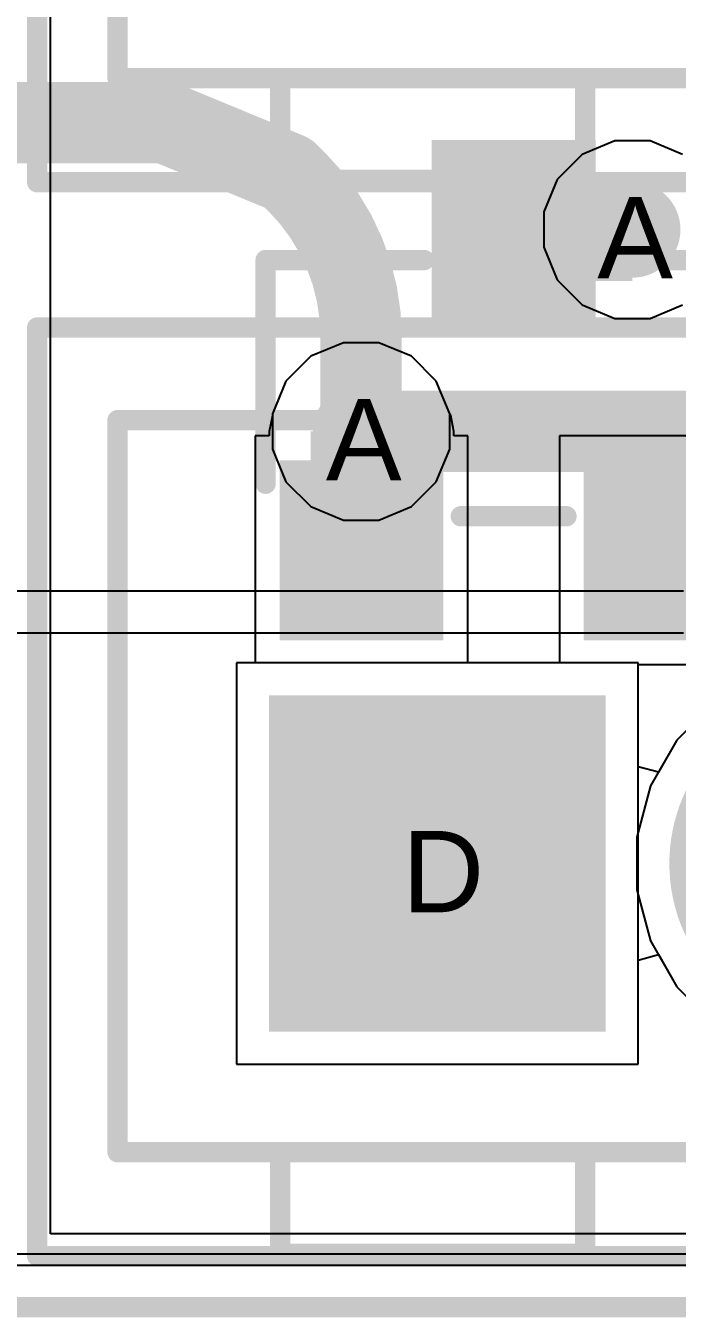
# Model space of a CAD drawing. Header units: inches. Extents: x 0 to 5271, y 0 to 5417.
# Drawn here: x 96.06 to 100.13, y -0.06 to 8 of the extents above; entities that cross this region are included whole.
import ezdxf

# ---------------------------------------------------------------- set-up
doc = ezdxf.new("R2010")
doc.units = ezdxf.units.IN
for name, color, linetype in [('Board_Outline', 216, 'Continuous'), ('Bottom Layer', 5, 'Continuous'), ('Bottom Overlay', 54, 'Continuous'), ('Bottom Paste', 16, 'Continuous'), ('Bottom Solder', 6, 'Continuous'), ('Drill Drawing', 1, 'Continuous'), ('L2_GND1', 16, 'Continuous'), ('L3_SIG1', 76, 'Continuous'), ('L4_PWR', 90, 'Continuous'), ('L5_GND2', 156, 'Continuous'), ('L6_SIG2', 130, 'Continuous'), ('L7_GND3', 216, 'Continuous'), ('Multi-Layer', 9, 'Continuous'), ('Pad Holes', 156, 'Continuous'), ('Top Layer', 1, 'Continuous'), ('Top Overlay', 2, 'Continuous'), ('Top Solder', 216, 'Continuous'), ('Via Holes', 16, 'Continuous')]:
    doc.layers.add(name, color=color, linetype=linetype)
doc.styles.add('Arial', font='', dxfattribs={"height": 0.2})
doc.styles.get('Arial').set_extended_font_data('Arial')

# ---------------------------------------------------------------- blocks, each defined once
blk = doc.blocks.new('XH_4A_520')
at = {"layer": 'Bottom Layer'}
blk.add_hatch(color=5, dxfattribs=at).paths.add_polyline_path([(-4.7501, 1), (-2.7501, 1), (-2.7501, -1), (-4.7501, -1)])
at = {"layer": 'Bottom Solder'}
blk.add_hatch(color=6, dxfattribs=at).paths.add_polyline_path([(-4.8009, 1.0508), (-2.6993, 1.0508), (-2.6993, -1.0508), (-4.8009, -1.0508)])
h = blk.add_hatch(color=6, dxfattribs=at)
edge = h.paths.add_edge_path()
edge.add_arc((-1.25, 0), 1.0508, 0, 360)
at = {"layer": 'L2_GND1'}
blk.add_hatch(color=16, dxfattribs=at).paths.add_polyline_path([(-4.7501, 1), (-2.7501, 1), (-2.7501, -1), (-4.7501, -1)])
at = {"layer": 'L3_SIG1'}
blk.add_hatch(color=76, dxfattribs=at).paths.add_polyline_path([(-4.7501, 1), (-2.7501, 1), (-2.7501, -1), (-4.7501, -1)])
at = {"layer": 'L4_PWR'}
blk.add_hatch(color=90, dxfattribs=at).paths.add_polyline_path([(-4.7501, 1), (-2.7501, 1), (-2.7501, -1), (-4.7501, -1)])
at = {"layer": 'L5_GND2'}
blk.add_hatch(color=156, dxfattribs=at).paths.add_polyline_path([(-4.7501, 1), (-2.7501, 1), (-2.7501, -1), (-4.7501, -1)])
at = {"layer": 'L6_SIG2'}
blk.add_hatch(color=130, dxfattribs=at).paths.add_polyline_path([(-4.7501, 1), (-2.7501, 1), (-2.7501, -1), (-4.7501, -1)])
at = {"layer": 'L7_GND3'}
blk.add_hatch(color=216, dxfattribs=at).paths.add_polyline_path([(-4.7501, 1), (-2.7501, 1), (-2.7501, -1), (-4.7501, -1)])
at = {"layer": 'Multi-Layer'}
blk.add_hatch(color=9, dxfattribs=at).paths.add_polyline_path([(-4.7501, 1), (-2.7501, 1), (-2.7501, -1), (-4.7501, -1)])
at = {"layer": 'Pad Holes'}
h = blk.add_hatch(color=7, dxfattribs=at)
edge = h.paths.add_edge_path()
edge.add_arc((-3.7501, 0), 0.5, 0, 360)
at = {"layer": 'Top Layer'}
blk.add_hatch(color=1, dxfattribs=at).paths.add_polyline_path([(-4.7501, 1), (-2.7501, 1), (-2.7501, -1), (-4.7501, -1)])
at = {"layer": 'Top Solder'}
blk.add_hatch(color=216, dxfattribs=at).paths.add_polyline_path([(-4.8009, 1.0508), (-2.6993, 1.0508), (-2.6993, -1.0508), (-4.8009, -1.0508)])
h = blk.add_hatch(color=216, dxfattribs=at)
edge = h.paths.add_edge_path()
edge.add_arc((-1.25, 0), 1.0508, 0, 360)
at = {"layer": 'Top Overlay'}
for points in [[(-6.2501, -2.4524, 0.127, 0.127, 0), (-6.2501, 3.3476, 0.127, 0.127, 0)], [(-6.2501, 3.3476, 0.127, 0.127, 0), (6.2499, 3.3476, 0.127, 0.127, 0)], [(-5.7481, -1.8034, 0.127, 0.127, 0), (-5.7481, 2.7686, 0.127, 0.127, 0)], [(-5.7481, 2.7686, 0.127, 0.127, 0), (5.7149, 2.7686, 0.127, 0.127, 0)], [(-5.7481, -1.8034, 0.127, 0.127, 0), (5.7149, -1.8034, 0.127, 0.127, 0)], [(-4.7321, -2.4384, 0.127, 0.127, 0), (-4.7321, -1.8034, 0.127, 0.127, 0)], [(-4.7321, -1.8034, 0.127, 0.127, 0), (-2.8271, -1.8034, 0.127, 0.127, 0)], [(-2.8271, -2.4384, 0.127, 0.127, 0), (-2.8271, -1.8034, 0.127, 0.127, 0)], [(-6.2501, -2.4524, 0.127, 0.127, 0), (6.2499, -2.4524, 0.127, 0.127, 0)], [(-4.7321, -2.4384, 0.127, 0.127, 0), (-2.8271, -2.4384, 0.127, 0.127, 0)]]:
    blk.add_lwpolyline(points, format="xyseb", dxfattribs=at)
for points in [[(-6.2818, 3.3476, 0.0635, 0.0635, 1), (-6.2183, 3.3476, 0.0635, 0.0635, 1)], [(-6.2818, 3.3476, 0.0635, 0.0635, 1), (-6.2183, 3.3476, 0.0635, 0.0635, 1)], [(-5.7798, 2.7686, 0.0635, 0.0635, 1), (-5.7163, 2.7686, 0.0635, 0.0635, 1)], [(-5.7798, 2.7686, 0.0635, 0.0635, 1), (-5.7163, 2.7686, 0.0635, 0.0635, 1)], [(-5.7798, -1.8034, 0.0635, 0.0635, 1), (-5.7163, -1.8034, 0.0635, 0.0635, 1)], [(-5.7798, -1.8034, 0.0635, 0.0635, 1), (-5.7163, -1.8034, 0.0635, 0.0635, 1)], [(-4.7638, -1.8034, 0.0635, 0.0635, 1), (-4.7003, -1.8034, 0.0635, 0.0635, 1)], [(-4.7638, -1.8034, 0.0635, 0.0635, 1), (-4.7003, -1.8034, 0.0635, 0.0635, 1)], [(-2.8588, -1.8034, 0.0635, 0.0635, 1), (-2.7953, -1.8034, 0.0635, 0.0635, 1)], [(-2.8588, -1.8034, 0.0635, 0.0635, 1), (-2.7953, -1.8034, 0.0635, 0.0635, 1)], [(-6.2818, -2.4524, 0.0635, 0.0635, 1), (-6.2183, -2.4524, 0.0635, 0.0635, 1)], [(-6.2818, -2.4524, 0.0635, 0.0635, 1), (-6.2183, -2.4524, 0.0635, 0.0635, 1)], [(-4.7638, -2.4384, 0.0635, 0.0635, 1), (-4.7003, -2.4384, 0.0635, 0.0635, 1)], [(-4.7638, -2.4384, 0.0635, 0.0635, 1), (-4.7003, -2.4384, 0.0635, 0.0635, 1)], [(-2.8588, -2.4384, 0.0635, 0.0635, 1), (-2.7953, -2.4384, 0.0635, 0.0635, 1)], [(-2.8588, -2.4384, 0.0635, 0.0635, 1), (-2.7953, -2.4384, 0.0635, 0.0635, 1)]]:
    blk.add_lwpolyline(points, format="xyseb", close=True, dxfattribs=at)
blk = doc.blocks.new('XH_4A_L_522')
at = {"layer": 'Top Overlay'}
for points in [[(-6.2501, -2.3, 0.127, 0.127, 0), (-6.2501, 3.5, 0.127, 0.127, 0)], [(-5.7481, -1.651, 0.127, 0.127, 0), (-5.7481, 2.921, 0.127, 0.127, 0)], [(-5.7481, -1.651, 0.127, 0.127, 0), (5.7149, -1.651, 0.127, 0.127, 0)], [(-4.7321, -1.651, 0.127, 0.127, 0), (-2.8271, -1.651, 0.127, 0.127, 0)], [(-4.7321, -2.286, 0.127, 0.127, 0), (-4.7321, -1.651, 0.127, 0.127, 0)], [(-2.8271, -2.286, 0.127, 0.127, 0), (-2.8271, -1.651, 0.127, 0.127, 0)], [(-6.2501, -2.3, 0.127, 0.127, 0), (6.2499, -2.3, 0.127, 0.127, 0)], [(-4.7321, -2.286, 0.127, 0.127, 0), (-2.8271, -2.286, 0.127, 0.127, 0)]]:
    blk.add_lwpolyline(points, format="xyseb", dxfattribs=at)
for points in [[(-5.7798, -1.651, 0.0635, 0.0635, 1), (-5.7163, -1.651, 0.0635, 0.0635, 1)], [(-5.7798, -1.651, 0.0635, 0.0635, 1), (-5.7163, -1.651, 0.0635, 0.0635, 1)], [(-4.7638, -1.651, 0.0635, 0.0635, 1), (-4.7003, -1.651, 0.0635, 0.0635, 1)], [(-4.7638, -1.651, 0.0635, 0.0635, 1), (-4.7003, -1.651, 0.0635, 0.0635, 1)], [(-2.8588, -1.651, 0.0635, 0.0635, 1), (-2.7953, -1.651, 0.0635, 0.0635, 1)], [(-2.8588, -1.651, 0.0635, 0.0635, 1), (-2.7953, -1.651, 0.0635, 0.0635, 1)], [(-6.2818, -2.3, 0.0635, 0.0635, 1), (-6.2183, -2.3, 0.0635, 0.0635, 1)], [(-6.2818, -2.3, 0.0635, 0.0635, 1), (-6.2183, -2.3, 0.0635, 0.0635, 1)], [(-4.7638, -2.286, 0.0635, 0.0635, 1), (-4.7003, -2.286, 0.0635, 0.0635, 1)], [(-4.7638, -2.286, 0.0635, 0.0635, 1), (-4.7003, -2.286, 0.0635, 0.0635, 1)], [(-2.8588, -2.286, 0.0635, 0.0635, 1), (-2.7953, -2.286, 0.0635, 0.0635, 1)], [(-2.8588, -2.286, 0.0635, 0.0635, 1), (-2.7953, -2.286, 0.0635, 0.0635, 1)]]:
    blk.add_lwpolyline(points, format="xyseb", close=True, dxfattribs=at)
blk = doc.blocks.new('SOT_23_B_538')
at = {"layer": 'Bottom Layer'}
for points in [[(-1.36, 1.46), (-0.54, 1.46), (-0.54, 0.54), (-1.36, 0.54)], [(0.54, 1.46), (1.36, 1.46), (1.36, 0.54), (0.54, 0.54)], [(-0.41, -0.54), (0.41, -0.54), (0.41, -1.46), (-0.41, -1.46)]]:
    blk.add_hatch(color=5, dxfattribs=at).paths.add_polyline_path(points)
at = {"layer": 'Bottom Paste'}
for points in [[(-1.36, 1.46), (-0.54, 1.46), (-0.54, 0.54), (-1.36, 0.54)], [(0.54, 1.46), (1.36, 1.46), (1.36, 0.54), (0.54, 0.54)], [(-0.41, -0.54), (0.41, -0.54), (0.41, -1.46), (-0.41, -1.46)]]:
    blk.add_hatch(color=16, dxfattribs=at).paths.add_polyline_path(points)
at = {"layer": 'Bottom Solder'}
for points in [[(-1.4616, 1.5616), (-0.4384, 1.5616), (-0.4384, 0.4384), (-1.4616, 0.4384)], [(0.4384, 1.5616), (1.4616, 1.5616), (1.4616, 0.4384), (0.4384, 0.4384)], [(-0.5116, -0.4384), (0.5116, -0.4384), (0.5116, -1.5616), (-0.5116, -1.5616)]]:
    blk.add_hatch(color=6, dxfattribs=at).paths.add_polyline_path(points)
at = {"layer": 'Bottom Overlay'}
for points in [[(-1.5494, 1.1684, 0.127, 0.127, 0), (-1.6764, 1.2954, 0.127, 0.127, 0)], [(-1.6764, 1.2954, 0.127, 0.127, 0), (-1.6764, 1.0414, 0.127, 0.127, 0)], [(-1.5494, 1.1684, 0.127, 0.127, 0), (-1.6764, 1.0414, 0.127, 0.127, 0)], [(0.3302, 0.7874, 0.127, 0.127, 0), (-0.3302, 0.7874, 0.127, 0.127, 0)], [(-1.5494, 0.5842, 0.127, 0.127, 0), (-1.5494, -0.8128, 0.127, 0.127, 0)], [(1.5494, 0.5842, 0.127, 0.127, 0), (1.5494, -0.8128, 0.127, 0.127, 0)], [(-0.5588, -0.8128, 0.127, 0.127, 0), (-1.5494, -0.8128, 0.127, 0.127, 0)], [(1.5494, -0.8128, 0.127, 0.127, 0), (0.5588, -0.8128, 0.127, 0.127, 0)]]:
    blk.add_lwpolyline(points, format="xyseb", dxfattribs=at)
for points in [[(-1.7082, 1.2954, 0.0635, 0.0635, 1), (-1.6447, 1.2954, 0.0635, 0.0635, 1)], [(-1.7082, 1.2954, 0.0635, 0.0635, 1), (-1.6447, 1.2954, 0.0635, 0.0635, 1)], [(-1.5812, 1.1684, 0.0635, 0.0635, 1), (-1.5177, 1.1684, 0.0635, 0.0635, 1)], [(-1.5812, 1.1684, 0.0635, 0.0635, 1), (-1.5177, 1.1684, 0.0635, 0.0635, 1)], [(-1.7082, 1.0414, 0.0635, 0.0635, 1), (-1.6447, 1.0414, 0.0635, 0.0635, 1)], [(-1.7082, 1.0414, 0.0635, 0.0635, 1), (-1.6447, 1.0414, 0.0635, 0.0635, 1)], [(-0.362, 0.7874, 0.0635, 0.0635, 1), (-0.2985, 0.7874, 0.0635, 0.0635, 1)], [(0.2984, 0.7874, 0.0635, 0.0635, 1), (0.3619, 0.7874, 0.0635, 0.0635, 1)], [(-1.5812, 0.5842, 0.0635, 0.0635, 1), (-1.5177, 0.5842, 0.0635, 0.0635, 1)], [(1.5176, 0.5842, 0.0635, 0.0635, 1), (1.5811, 0.5842, 0.0635, 0.0635, 1)], [(-1.5812, -0.8128, 0.0635, 0.0635, 1), (-1.5177, -0.8128, 0.0635, 0.0635, 1)], [(-1.5812, -0.8128, 0.0635, 0.0635, 1), (-1.5177, -0.8128, 0.0635, 0.0635, 1)], [(-0.5906, -0.8128, 0.0635, 0.0635, 1), (-0.5271, -0.8128, 0.0635, 0.0635, 1)], [(0.527, -0.8128, 0.0635, 0.0635, 1), (0.5905, -0.8128, 0.0635, 0.0635, 1)], [(1.5176, -0.8128, 0.0635, 0.0635, 1), (1.5811, -0.8128, 0.0635, 0.0635, 1)], [(1.5176, -0.8128, 0.0635, 0.0635, 1), (1.5811, -0.8128, 0.0635, 0.0635, 1)]]:
    blk.add_lwpolyline(points, format="xyseb", close=True, dxfattribs=at)

msp = doc.modelspace()

# ---------------------------------------------------------------- hatches: boundary and pattern name
at = {"layer": 'Bottom Layer'}
for points in [[(99.0671, 7.0435), (99.0671, 6.4085), (99.8507, 6.4085), (99.8507, 7.0435)], [(97.8409, 4.6847), (98.4759, 4.6847), (98.4759, 5.4684), (97.8409, 5.4684)], [(100.0584, 4.4875), (101.7997, 4.4875), (101.7997, 4.9447), (100.0584, 4.9447)]]:
    msp.add_hatch(color=5, dxfattribs=at).paths.add_polyline_path(points)
h = msp.add_hatch(color=5, dxfattribs=at)
edge = h.paths.add_edge_path()
edge.add_arc((99.8507, 6.7287), 0.3, 0, 360)
h = msp.add_hatch(color=5, dxfattribs=at)
edge = h.paths.add_edge_path()
edge.add_arc((98.1558, 5.4683), 0.3, 0, 360)
at = {"layer": 'L2_GND1'}
h = msp.add_hatch(color=16, dxfattribs=at)
edge = h.paths.add_edge_path()
edge.add_arc((99.8507, 6.7287), 0.3, 0, 360)
h = msp.add_hatch(color=16, dxfattribs=at)
edge = h.paths.add_edge_path()
edge.add_arc((98.1558, 5.4683), 0.3, 0, 360)
at = {"layer": 'L3_SIG1'}
h = msp.add_hatch(color=76, dxfattribs=at)
edge = h.paths.add_edge_path()
edge.add_arc((99.8507, 6.7287), 0.3, 0, 360)
h = msp.add_hatch(color=76, dxfattribs=at)
edge = h.paths.add_edge_path()
edge.add_arc((98.1558, 5.4683), 0.3, 0, 360)
at = {"layer": 'L4_PWR'}
h = msp.add_hatch(color=90, dxfattribs=at)
edge = h.paths.add_edge_path()
edge.add_arc((99.8507, 6.7287), 0.3, 0, 360)
h = msp.add_hatch(color=90, dxfattribs=at)
edge = h.paths.add_edge_path()
edge.add_arc((98.1558, 5.4683), 0.3, 0, 360)
at = {"layer": 'L5_GND2'}
h = msp.add_hatch(color=156, dxfattribs=at)
edge = h.paths.add_edge_path()
edge.add_arc((99.8507, 6.7287), 0.3, 0, 360)
h = msp.add_hatch(color=156, dxfattribs=at)
edge = h.paths.add_edge_path()
edge.add_arc((98.1558, 5.4683), 0.3, 0, 360)
at = {"layer": 'L6_SIG2'}
h = msp.add_hatch(color=130, dxfattribs=at)
edge = h.paths.add_edge_path()
edge.add_arc((99.8507, 6.7287), 0.3, 0, 360)
h = msp.add_hatch(color=130, dxfattribs=at)
edge = h.paths.add_edge_path()
edge.add_arc((98.1558, 5.4683), 0.3, 0, 360)
at = {"layer": 'L7_GND3'}
h = msp.add_hatch(color=216, dxfattribs=at)
edge = h.paths.add_edge_path()
edge.add_arc((99.8507, 6.7287), 0.3, 0, 360)
h = msp.add_hatch(color=216, dxfattribs=at)
edge = h.paths.add_edge_path()
edge.add_arc((98.1558, 5.4683), 0.3, 0, 360)
at = {"layer": 'Top Layer'}
h = msp.add_hatch(color=1, dxfattribs=at)
edge = h.paths.add_edge_path()
edge.add_arc((99.8507, 6.7287), 0.3, 0, 360)
h = msp.add_hatch(color=1, dxfattribs=at)
edge = h.paths.add_edge_path()
edge.add_arc((98.1558, 5.4683), 0.3, 0, 360)
at = {"layer": 'Via Holes'}
h = msp.add_hatch(color=7, dxfattribs=at)
edge = h.paths.add_edge_path()
edge.add_arc((99.8507, 6.7287), 0.15, 0, 360)
h = msp.add_hatch(color=7, dxfattribs=at)
edge = h.paths.add_edge_path()
edge.add_arc((98.1558, 5.4683), 0.15, 0, 360)

# ---------------------------------------------------------------- linework, layer by layer
at = {"layer": 'Board_Outline'}
msp.add_lwpolyline([(0, 0, 0.127, 0.127, 0), (150, 0, 0.127, 0.127, 0)], format="xyseb", dxfattribs=at)
at = {"layer": 'Bottom Layer'}
for p, q in [((98.0456, 6.0223), (97.8419, 5.938)), ((98.266, 6.0223), (98.0456, 6.0223)), ((98.4696, 5.938), (98.266, 6.0223)), ((97.8419, 5.938), (97.6861, 5.7821)), ((98.6254, 5.7821), (98.4696, 5.938)), ((97.6861, 5.7821), (97.6018, 5.5785)), ((98.7098, 5.5785), (98.6254, 5.7821)), ((97.6016, 5.5675), (97.5819, 5.4684)), ((97.6018, 5.5677), (97.6016, 5.5675)), ((97.6018, 5.5785), (97.6018, 5.5677)), ((98.7098, 5.5756), (98.7098, 5.5785)), ((98.7152, 5.5675), (98.7098, 5.5756)), ((98.7349, 5.4684), (98.7152, 5.5675)), ((97.5819, 5.44), (97.4944, 5.44)), ((97.4944, 5.44), (97.4944, 4.0242)), ((97.5819, 5.4684), (97.5819, 5.44)), ((98.7349, 5.44), (98.7349, 5.4684)), ((98.8224, 5.44), (98.7349, 5.44)), ((98.8224, 4.0242), (98.8224, 5.44)), ((100.7224, 5.44), (99.3944, 5.44)), ((99.3944, 5.44), (99.3944, 4.0242)), ((97.4944, 4.0242), (97.378, 4.0242)), ((97.378, 4.0242), (97.378, 1.5162)), ((99.3944, 4.0242), (98.8224, 4.0242)), ((99.886, 1.5162), (99.886, 4.012)), ((99.886, 4.012), (100.7224, 4.012)), ((97.378, 1.5162), (99.886, 1.5162)), ((120.3457, 0.259), (93.9096, 0.259))]:
    msp.add_line(p, q, dxfattribs=at)
at = {"layer": 'L2_GND1'}
for p, q in [((98.0456, 6.0223), (97.8419, 5.938)), ((98.266, 6.0223), (98.0456, 6.0223)), ((98.4696, 5.938), (98.266, 6.0223)), ((97.8419, 5.938), (97.6861, 5.7821)), ((98.6254, 5.7821), (98.4696, 5.938)), ((97.6861, 5.7821), (97.6018, 5.5785)), ((98.7098, 5.5785), (98.6254, 5.7821)), ((97.6018, 5.5785), (97.6018, 5.3581)), ((98.7098, 5.3581), (98.7098, 5.5785)), ((97.6018, 5.3581), (97.6861, 5.1545)), ((98.6254, 5.1545), (98.7098, 5.3581)), ((97.6861, 5.1545), (97.8419, 4.9987)), ((98.4696, 4.9987), (98.6254, 5.1545)), ((97.8419, 4.9987), (98.0456, 4.9143)), ((98.266, 4.9143), (98.4696, 4.9987)), ((98.0456, 4.9143), (98.266, 4.9143)), ((99.886, 4.0242), (97.378, 4.0242)), ((97.378, 4.0242), (97.378, 1.5162)), ((99.886, 1.5162), (99.886, 4.0242)), ((97.378, 1.5162), (99.886, 1.5162)), ((135.4288, 0.259), (93.9096, 0.259))]:
    msp.add_line(p, q, dxfattribs=at)
at = {"layer": 'L3_SIG1'}
for p, q in [((99.7405, 7.2827), (99.5369, 7.1983)), ((99.9609, 7.2827), (99.7405, 7.2827)), ((100.1645, 7.1983), (99.9609, 7.2827)), ((99.5369, 7.1983), (99.381, 7.0425)), ((99.381, 7.0425), (99.2967, 6.8389)), ((99.2967, 6.8389), (99.2967, 6.6185)), ((99.2967, 6.6185), (99.381, 6.4149)), ((99.381, 6.4149), (99.5369, 6.259)), ((99.5369, 6.259), (99.7405, 6.1747)), ((99.9609, 6.1747), (100.1645, 6.259)), ((99.7405, 6.1747), (99.9609, 6.1747)), ((98.0456, 6.0223), (97.8419, 5.938)), ((98.266, 6.0223), (98.0456, 6.0223)), ((98.4696, 5.938), (98.266, 6.0223)), ((97.8419, 5.938), (97.6861, 5.7821)), ((98.6254, 5.7821), (98.4696, 5.938)), ((97.6861, 5.7821), (97.6018, 5.5785)), ((98.7098, 5.5785), (98.6254, 5.7821)), ((97.6018, 5.5785), (97.6018, 5.3581)), ((98.7098, 5.3581), (98.7098, 5.5785)), ((97.6018, 5.3581), (97.6861, 5.1545)), ((98.6254, 5.1545), (98.7098, 5.3581)), ((97.6861, 5.1545), (97.8419, 4.9987)), ((98.4696, 4.9987), (98.6254, 5.1545)), ((97.8419, 4.9987), (98.0456, 4.9143)), ((98.266, 4.9143), (98.4696, 4.9987)), ((98.0456, 4.9143), (98.266, 4.9143)), ((100.3622, 3.7736), (100.1287, 3.5402)), ((100.1287, 3.5402), (99.9636, 3.2542)), ((99.9636, 3.2542), (99.8782, 2.9353)), ((99.8782, 2.9353), (99.8782, 2.6051)), ((99.8782, 2.6051), (99.9636, 2.2862)), ((99.9636, 2.2862), (100.1287, 2.0002)), ((100.1287, 2.0002), (100.3622, 1.7667)), ((129.3876, 0.3302), (95.9104, 0.3302))]:
    msp.add_line(p, q, dxfattribs=at)
at = {"layer": 'L4_PWR'}
for p, q in [((99.7405, 7.2827), (99.5369, 7.1983)), ((99.9609, 7.2827), (99.7405, 7.2827)), ((100.1645, 7.1983), (99.9609, 7.2827)), ((99.5369, 7.1983), (99.381, 7.0425)), ((99.381, 7.0425), (99.2967, 6.8389)), ((99.2967, 6.8389), (99.2967, 6.6185)), ((99.2967, 6.6185), (99.381, 6.4149)), ((99.381, 6.4149), (99.5369, 6.259)), ((99.5369, 6.259), (99.7405, 6.1747)), ((99.9609, 6.1747), (100.1645, 6.259)), ((99.7405, 6.1747), (99.9609, 6.1747)), ((100.1701, 4.4704), (95.9507, 4.4704)), ((95.9507, 4.2114), (100.1701, 4.2114)), ((99.886, 4.0242), (97.378, 4.0242)), ((97.378, 4.0242), (97.378, 1.5162)), ((99.886, 3.3738), (99.886, 4.0242)), ((100.3622, 3.7736), (100.1287, 3.5402)), ((100.1287, 3.5402), (100.013, 3.3398)), ((100.013, 3.3398), (99.886, 3.3738)), ((99.886, 2.1666), (100.013, 2.2006)), ((100.013, 2.2006), (100.1287, 2.0002)), ((99.886, 1.5162), (99.886, 2.1666)), ((100.1287, 2.0002), (100.3622, 1.7667)), ((97.378, 1.5162), (99.886, 1.5162)), ((149.741, 0.259), (93.9096, 0.259))]:
    msp.add_line(p, q, dxfattribs=at)
for points in [[(75.0095, 7.397, 0.508, 0.508, 0), (96.9344, 7.397, 0.508, 0.508, 0)], [(96.9344, 7.397, 0.508, 0.508, 0), (97.6999, 7.0803, 0.508, 0.508, 0)], [(97.6999, 7.0803, 0.508, 0.508, 0), (97.7553, 7.0249, 0.508, 0.508, 0)], [(97.7553, 7.0249, 0.508, 0.508, -0.198911), (98.1558, 6.0581, 0.508, 0.508, 0)], [(98.1558, 5.4683, 0.508, 0.508, 0), (98.1558, 6.0581, 0.508, 0.508, 0)], [(98.1558, 5.4683, 0.508, 0.508, 0), (104.2132, 5.4683, 0.508, 0.508, 0)]]:
    msp.add_lwpolyline(points, format="xyseb", dxfattribs=at)
for points in [[(96.8074, 7.397, 0.254, 0.254, 1), (97.0614, 7.397, 0.254, 0.254, 1)], [(96.8074, 7.397, 0.254, 0.254, 1), (97.0614, 7.397, 0.254, 0.254, 1)], [(97.5729, 7.0803, 0.254, 0.254, 1), (97.8269, 7.0803, 0.254, 0.254, 1)], [(97.5729, 7.0803, 0.254, 0.254, 1), (97.8269, 7.0803, 0.254, 0.254, 1)], [(97.6283, 7.0249, 0.254, 0.254, 1), (97.8823, 7.0249, 0.254, 0.254, 1)], [(97.6283, 7.0249, 0.254, 0.254, 1), (97.8823, 7.0249, 0.254, 0.254, 1)], [(98.0288, 6.0581, 0.254, 0.254, 1), (98.2828, 6.0581, 0.254, 0.254, 1)], [(98.0288, 6.0581, 0.254, 0.254, 1), (98.2828, 6.0581, 0.254, 0.254, 1)], [(98.0288, 5.4683, 0.254, 0.254, 1), (98.2828, 5.4683, 0.254, 0.254, 1)], [(98.0288, 5.4683, 0.254, 0.254, 1), (98.2828, 5.4683, 0.254, 0.254, 1)]]:
    msp.add_lwpolyline(points, format="xyseb", close=True, dxfattribs=at)
at = {"layer": 'L5_GND2'}
for p, q in [((98.0456, 6.0223), (97.8419, 5.938)), ((98.266, 6.0223), (98.0456, 6.0223)), ((98.4696, 5.938), (98.266, 6.0223)), ((97.8419, 5.938), (97.6861, 5.7821)), ((98.6254, 5.7821), (98.4696, 5.938)), ((97.6861, 5.7821), (97.6018, 5.5785)), ((98.7098, 5.5785), (98.6254, 5.7821)), ((97.6018, 5.5785), (97.6018, 5.3581)), ((98.7098, 5.3581), (98.7098, 5.5785)), ((97.6018, 5.3581), (97.6861, 5.1545)), ((98.6254, 5.1545), (98.7098, 5.3581)), ((97.6861, 5.1545), (97.8419, 4.9987)), ((98.4696, 4.9987), (98.6254, 5.1545)), ((97.8419, 4.9987), (98.0456, 4.9143)), ((98.266, 4.9143), (98.4696, 4.9987)), ((98.0456, 4.9143), (98.266, 4.9143)), ((99.886, 4.0242), (97.378, 4.0242)), ((97.378, 4.0242), (97.378, 1.5162)), ((99.886, 1.5162), (99.886, 4.0242)), ((97.378, 1.5162), (99.886, 1.5162)), ((149.741, 0.259), (93.9096, 0.259))]:
    msp.add_line(p, q, dxfattribs=at)
at = {"layer": 'L6_SIG2'}
for p, q in [((96.2152, 0.4572), (96.2152, 10.5546)), ((99.7405, 7.2827), (99.5369, 7.1983)), ((99.9609, 7.2827), (99.7405, 7.2827)), ((100.1645, 7.1983), (99.9609, 7.2827)), ((99.5369, 7.1983), (99.381, 7.0425)), ((99.381, 7.0425), (99.2967, 6.8389)), ((99.2967, 6.8389), (99.2967, 6.6185)), ((99.2967, 6.6185), (99.381, 6.4149)), ((99.381, 6.4149), (99.5369, 6.259)), ((99.5369, 6.259), (99.7405, 6.1747)), ((99.9609, 6.1747), (100.1645, 6.259)), ((99.7405, 6.1747), (99.9609, 6.1747)), ((98.0456, 6.0223), (97.8419, 5.938)), ((98.266, 6.0223), (98.0456, 6.0223)), ((98.4696, 5.938), (98.266, 6.0223)), ((97.8419, 5.938), (97.6861, 5.7821)), ((98.6254, 5.7821), (98.4696, 5.938)), ((97.6861, 5.7821), (97.6018, 5.5785)), ((98.7098, 5.5785), (98.6254, 5.7821)), ((97.6018, 5.5785), (97.6018, 5.3581)), ((98.7098, 5.3581), (98.7098, 5.5785)), ((97.6018, 5.3581), (97.6861, 5.1545)), ((98.6254, 5.1545), (98.7098, 5.3581)), ((97.6861, 5.1545), (97.8419, 4.9987)), ((98.4696, 4.9987), (98.6254, 5.1545)), ((97.8419, 4.9987), (98.0456, 4.9143)), ((98.266, 4.9143), (98.4696, 4.9987)), ((98.0456, 4.9143), (98.266, 4.9143)), ((100.3622, 3.7736), (100.1287, 3.5402)), ((100.1287, 3.5402), (99.9636, 3.2542)), ((99.9636, 3.2542), (99.8782, 2.9353)), ((99.8782, 2.9353), (99.8782, 2.6051)), ((99.8782, 2.6051), (99.9636, 2.2862)), ((99.9636, 2.2862), (100.1287, 2.0002)), ((100.1287, 2.0002), (100.3622, 1.7667)), ((129.4892, 0.4572), (96.2152, 0.4572))]:
    msp.add_line(p, q, dxfattribs=at)
at = {"layer": 'L7_GND3'}
for p, q in [((98.0456, 6.0223), (97.8419, 5.938)), ((98.266, 6.0223), (98.0456, 6.0223)), ((98.4696, 5.938), (98.266, 6.0223)), ((97.8419, 5.938), (97.6861, 5.7821)), ((98.6254, 5.7821), (98.4696, 5.938)), ((97.6861, 5.7821), (97.6018, 5.5785)), ((98.7098, 5.5785), (98.6254, 5.7821)), ((97.6018, 5.5785), (97.6018, 5.3581)), ((98.7098, 5.3581), (98.7098, 5.5785)), ((97.6018, 5.3581), (97.6861, 5.1545)), ((98.6254, 5.1545), (98.7098, 5.3581)), ((97.6861, 5.1545), (97.8419, 4.9987)), ((98.4696, 4.9987), (98.6254, 5.1545)), ((97.8419, 4.9987), (98.0456, 4.9143)), ((98.266, 4.9143), (98.4696, 4.9987)), ((98.0456, 4.9143), (98.266, 4.9143)), ((99.886, 4.0242), (97.378, 4.0242)), ((97.378, 4.0242), (97.378, 1.5162)), ((99.886, 1.5162), (99.886, 4.0242)), ((97.378, 1.5162), (99.886, 1.5162)), ((149.741, 0.259), (93.9096, 0.259))]:
    msp.add_line(p, q, dxfattribs=at)
at = {"layer": 'Top Layer'}
for p, q in [((98.0456, 6.0223), (97.8419, 5.938)), ((98.266, 6.0223), (98.0456, 6.0223)), ((98.4696, 5.938), (98.266, 6.0223)), ((97.8419, 5.938), (97.6861, 5.7821)), ((98.6254, 5.7821), (98.4696, 5.938)), ((97.6861, 5.7821), (97.6018, 5.5785)), ((98.7098, 5.5785), (98.6254, 5.7821)), ((97.6018, 5.5785), (97.6018, 5.3581)), ((98.7098, 5.3581), (98.7098, 5.5785)), ((97.6018, 5.3581), (97.6861, 5.1545)), ((98.6254, 5.1545), (98.7098, 5.3581)), ((97.6861, 5.1545), (97.8419, 4.9987)), ((98.4696, 4.9987), (98.6254, 5.1545)), ((97.8419, 4.9987), (98.0456, 4.9143)), ((98.266, 4.9143), (98.4696, 4.9987)), ((98.0456, 4.9143), (98.266, 4.9143)), ((99.886, 4.0242), (97.378, 4.0242)), ((97.378, 4.0242), (97.378, 1.5162)), ((99.886, 1.5162), (99.886, 4.0242)), ((97.378, 1.5162), (99.886, 1.5162)), ((121.293, 0.259), (93.9096, 0.259))]:
    msp.add_line(p, q, dxfattribs=at)

# ---------------------------------------------------------------- block references
for name, p in [('XH_4A_L_522', (102.3821, 9.3249)), ('XH_4A_520', (102.3821, 2.7702))]:
    msp.add_blockref(name, p)
at = {"rotation": 180}
msp.add_blockref('SOT_23_B_538', (99.1084, 5.726), dxfattribs=at)

# ---------------------------------------------------------------- texts
at = {"layer": 'Drill Drawing', "style": 'Arial'}
for s, p in [('A', (99.6306, 6.424)), ('A', (97.9357, 5.1636)), ('D', (98.4119, 2.4655))]:
    msp.add_text(s, height=0.508, dxfattribs=at).set_placement(p)

doc.saveas('drawing.dxf')
